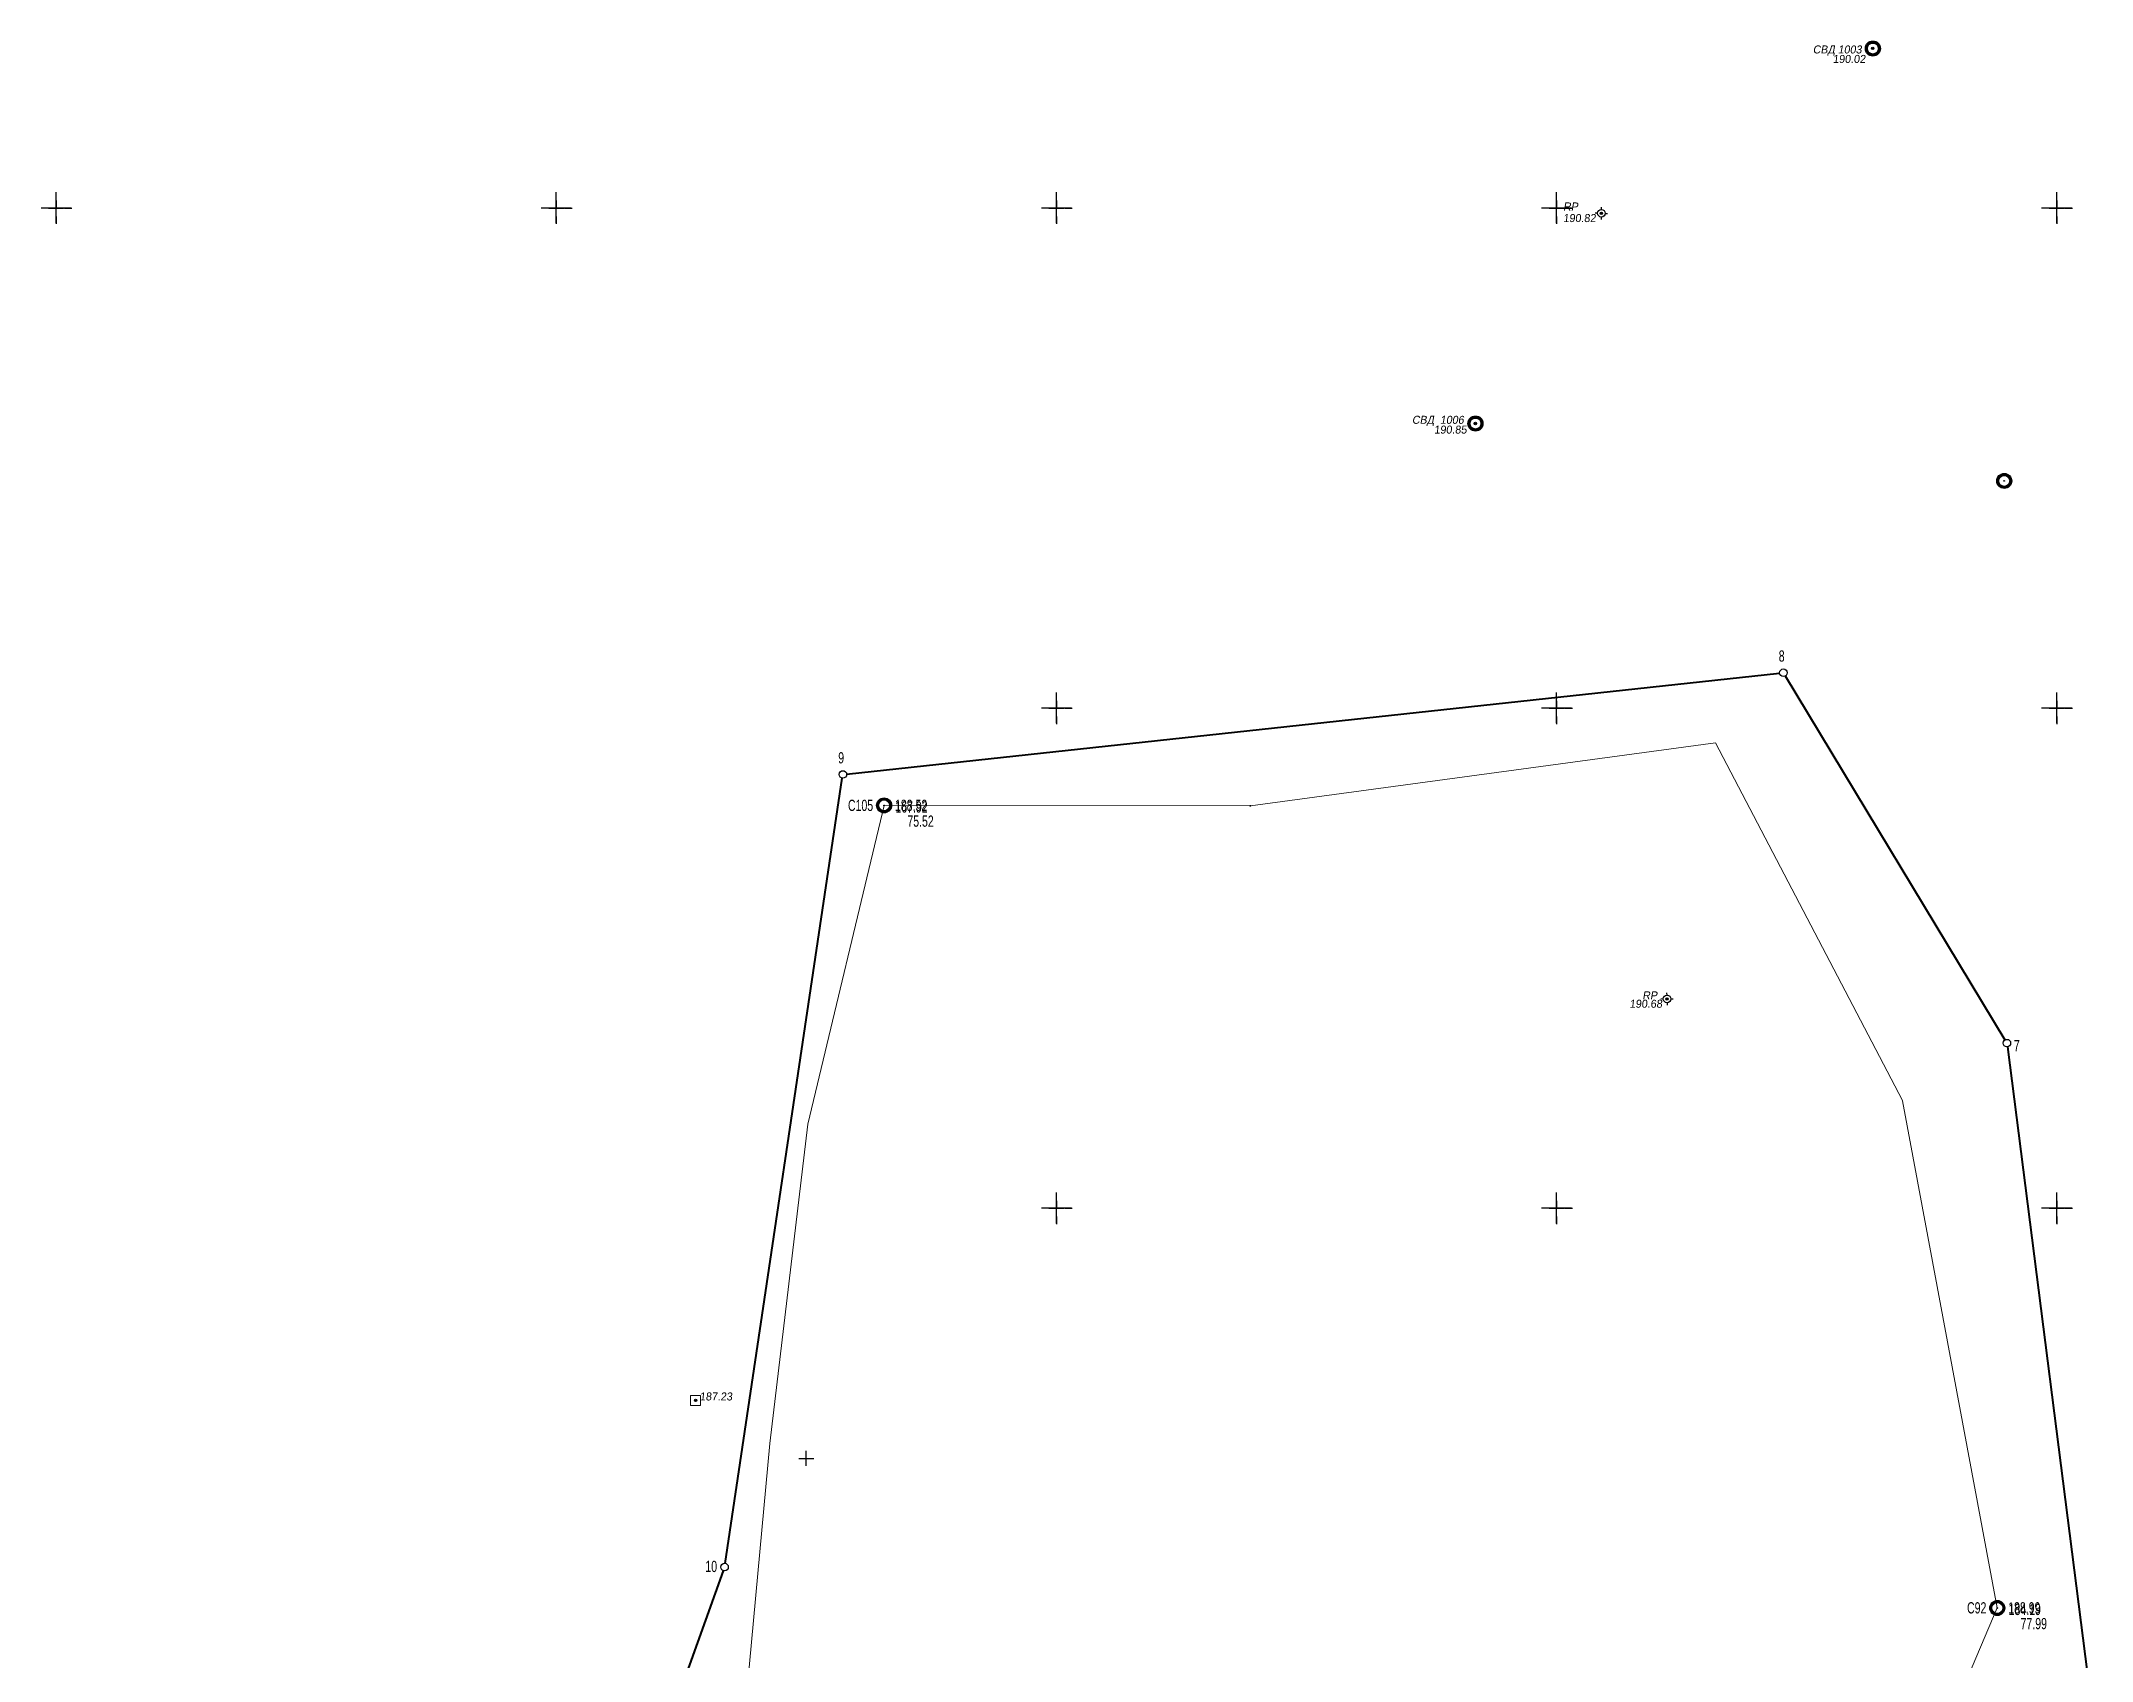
# Model space of a CAD drawing. Header units: millimetres. Extents: x 3233194 to 6468300, y 5635141 to 11269398.
# Drawn here: x 3233194 to 3234014, y 5635819 to 5636467 of the extents above; entities that cross this region are included whole.
import ezdxf
from ezdxf.enums import TextEntityAlignment as Align

# ---------------------------------------------------------------- set-up
doc = ezdxf.new("R2010")
doc.units = ezdxf.units.MM
doc.header["$LTSCALE"] = 2
doc.header["$PDMODE"] = 32
doc.header["$PDSIZE"] = 0.3
doc.linetypes.add('DASHED2', pattern=[9.524999999999999, 6.35, -3.175])
for name, color, linetype in [('POINT_OBJ', 7, 'Continuous'), ('ВЫСОТЫ', 7, 'Continuous'), ('Гірничий відвід', 7, 'Continuous'), ('ИМЕНА', 7, 'Continuous'), ('Контур запасів', 7, 'Continuous'), ('кресты', 7, 'Continuous'), ('нвскр.бровка', 7, 'Continuous'), ('ПИКЕТЫ', 7, 'Continuous'), ('ПРОМЫШЛЕННЫЕ', 7, 'Continuous'), ('ПУНКТЫ', 7, 'Continuous'), ('ТОКА_СТ', 1, 'Continuous')]:
    doc.layers.add(name, color=color, linetype=linetype)
doc.styles.add('grad', font='grad.shx')
doc.styles.add('universw', font='universw.shx', dxfattribs={"oblique": 10})
doc.styles.add('user', font='symeteo.shx', dxfattribs={"height": 2.5})

# ---------------------------------------------------------------- blocks, each defined once
blk = doc.blocks.new('piket')
at = {"layer": 'ПИКЕТЫ', "linetype": 'Continuous'}
h = blk.add_hatch(color=7, dxfattribs=at)
edge = h.paths.add_edge_path()
edge.add_arc((0, 0), 0.3, 0, 360)
at = {"layer": 'ПИКЕТЫ', "color": 7, "linetype": 'Continuous'}
blk.add_circle((0, 0), 0.3, dxfattribs=at)
at = {"layer": 'ВЫСОТЫ', "style": 'universw', "oblique": 6}
blk.add_attdef('H', (1.878690616227686, -0.2266669999808073), '', height=2, dxfattribs=at)
at = {"layer": 'ИМЕНА', "style": 'universw', "oblique": 10}
blk.add_attdef('NAME', text='', height=2, dxfattribs=at).set_placement((0, 2.372062510810792), align=Align.CENTER)
at = {"layer": 'ТОКА_СТ', "style": 'universw', "oblique": 6, "flags": 1}
blk.add_attdef('POINT', text='', height=2, dxfattribs=at).set_placement((0, -2.787347676232457), align=Align.CENTER)
blk = doc.blocks.new('89_1')
h = blk.add_hatch(color=256)
h.paths.add_polyline_path([(-1.5, 0, 1), (1.5, 0, 1)])
h.paths.add_polyline_path([(1.1, 0, -1), (-1.1, 0, -1)], flags=16)
h.paths.add_polyline_path([(0.06219509384926566, 0, -1), (-0.06219509384926566, 0, -1)], flags=0)
for radius in [1.5, 1.1, 0.06219509384926566]:
    blk.add_circle((0, 0), radius)
at = {"color": 7, "linetype": 'Continuous', "style": 'user', "flags": 8}
blk.add_attdef('ddddd', (2.533005898833453, -1.136397414355253), '', height=2.5, dxfattribs=at)
at = {"color": 7, "linetype": 'Continuous', "style": 'grad', "oblique": 10, "width": 0.7}
for tag, p in [('P37', (6.481768247015047, 0.1634773770626978)), ('P4', (6.45010695508315, -2.939076767124341))]:
    blk.add_attdef(tag, text='', height=2.5, dxfattribs=at).set_placement(p, align=Align.CENTER)
blk = doc.blocks.new('5_1')
at = {"linetype": 'Continuous'}
h = blk.add_hatch(color=7, dxfattribs=at)
edge = h.paths.add_edge_path()
edge.add_arc((0, 0), 0.0587597610191859, 0, 360)
at = {"color": 7, "linetype": 'Continuous'}
for p, q in [((-0.75, 0), (-1.25, 0)), ((0, 0.75), (0, 1.25)), ((0.75, 0), (1.25, 0)), ((0, -0.75), (0, -1.25))]:
    blk.add_line(p, q, dxfattribs=at)
for radius in [0.75, 0.0587597610191859]:
    blk.add_circle((0, 0), radius, dxfattribs=at)
at = {"color": 7, "linetype": 'Continuous', "style": 'grad', "oblique": 10, "width": 0.7}
blk.add_attdef('P37', text='', height=2.5, dxfattribs=at).set_placement((-2, 0), align=Align.MIDDLE_RIGHT)
at = {"color": 7, "linetype": 'Continuous', "style": 'user', "flags": 8}
blk.add_attdef('ddddd', text='', height=2.5, dxfattribs=at).set_placement((2, 0), align=Align.MIDDLE_LEFT)
at = {"color": 7, "linetype": 'Continuous', "style": 'grad', "oblique": 10, "width": 0.7}
blk.add_attdef('P4', (2, 0.7), '', height=2.5, dxfattribs=at)
blk.add_attdef('P69', text='', height=2.5, dxfattribs=at).set_placement((2, -0.7), align=Align.TOP_LEFT)
blk = doc.blocks.new('POINTINV')
at = {"layer": 'ПУНКТЫ', "color": 0, "linetype": 'Continuous'}
blk.add_point((0, 0), dxfattribs=at)
at = {"layer": 'ВЫСОТЫ', "color": 0, "style": 'grad', "width": 0.7}
blk.add_attdef('POINT_H', (1.6, -0.8), '', height=1.65, dxfattribs=at)
at = {"layer": 'ИМЕНА', "color": 0, "style": 'grad', "width": 0.7}
blk.add_attdef('POINT_NAM', text='', height=1.65, dxfattribs=at).set_placement((-1.6, -0.8), align=Align.RIGHT)

msp = doc.modelspace()

# ---------------------------------------------------------------- linework, layer by layer
at = {"layer": 'POINT_OBJ', "color": 7, "linetype": 'Continuous'}
for p in [(3233817.93, 5636397.93, 190.82), (3233677.57, 5636160.94), (3233844.2, 5636083.74, 190.68)]:
    msp.add_point(p, dxfattribs=at)
at = {"layer": 'Гірничий відвід', "color": 7, "linetype": 'Continuous', "lineweight": 40}
for points in [[(3233516.125845063, 5636173.669123271), (3233889.219154937, 5636214.051876728)], [(3233891.495270988, 5636212.923993001), (3233979.315729012, 5636067.359006999)], [(3233467.608500915, 5635858.006529357), (3233514.40592283, 5636172.016863926)], [(3233980.284941086, 5636064.57455519), (3234014.116058914, 5635799.787444809)], [(3233289.930716482, 5635360.716466695), (3233466.881930502, 5635855.085691392)]]:
    msp.add_lwpolyline(points, dxfattribs=at)
at = {"layer": 'Контур запасів', "color": 5, "lineweight": 15}
for points in [[(3233358.467378192, 5635271.450762753), (3233358.82819023, 5635380.033725357), (3233406.88317959, 5635492.016476116), (3233445.079300258, 5635643.62685739), (3233474.096214982, 5635783.183553406), (3233485.442681569, 5635905.91316383), (3233500.559733836, 5636033.67686909), (3233531.115459663, 5636161.136550733), (3233677.57, 5636160.94), (3233863.616122911, 5636186.104652562), (3233938.344098662, 5636043.123616498), (3233938.332887885, 5636042.999732531)], [(3233938.332887885, 5636042.999732531), (3233976.254037353, 5635840.160218571), (3233904.726878095, 5635671.584013218)]]:
    msp.add_lwpolyline(points, dxfattribs=at)
at = {"layer": 'кресты'}
for p, q in [((3233199.999982631, 5636400.31761435), (3233200.000898979, 5636406.325601421)), ((3233399.999982631, 5636400.31761435), (3233400.000898979, 5636406.325601421)), ((3233599.999982631, 5636400.31761435), (3233600.000898979, 5636406.325601421)), ((3233799.999982631, 5636400.31761435), (3233800.000898979, 5636406.325601421)), ((3233999.999982631, 5636400.31761435), (3234000.000898979, 5636406.325601421)), ((3233200, 5636400), (3233193.992012929, 5636400.000916348)), ((3233199.999083652, 5636393.992012929), (3233200, 5636400)), ((3233206.007987071, 5636399.999083652), (3233200, 5636400)), ((3233400, 5636400), (3233393.992012929, 5636400.000916348)), ((3233399.999083652, 5636393.992012929), (3233400, 5636400)), ((3233406.007987071, 5636399.999083652), (3233400, 5636400)), ((3233600, 5636400), (3233593.992012929, 5636400.000916348)), ((3233599.999083652, 5636393.992012929), (3233600, 5636400)), ((3233606.007987071, 5636399.999083652), (3233600, 5636400)), ((3233800, 5636400), (3233793.992012929, 5636400.000916348)), ((3233799.999083652, 5636393.992012929), (3233800, 5636400)), ((3233806.007987071, 5636399.999083652), (3233800, 5636400)), ((3234000, 5636400), (3233993.992012929, 5636400.000916348)), ((3233999.999083652, 5636393.992012929), (3234000, 5636400)), ((3234006.007987071, 5636399.999083652), (3234000, 5636400)), ((3233599.999982631, 5636200.31761435), (3233600.000898979, 5636206.325601421)), ((3233799.999982631, 5636200.31761435), (3233800.000898979, 5636206.325601421)), ((3233999.999982631, 5636200.31761435), (3234000.000898979, 5636206.325601421)), ((3233600, 5636200), (3233593.992012929, 5636200.000916348)), ((3233599.999083652, 5636193.992012929), (3233600, 5636200)), ((3233606.007987071, 5636199.999083652), (3233600, 5636200)), ((3233800, 5636200), (3233793.992012929, 5636200.000916348)), ((3233799.999083652, 5636193.992012929), (3233800, 5636200)), ((3233806.007987071, 5636199.999083652), (3233800, 5636200)), ((3234000, 5636200), (3233993.992012929, 5636200.000916348)), ((3233999.999083652, 5636193.992012929), (3234000, 5636200)), ((3234006.007987071, 5636199.999083652), (3234000, 5636200)), ((3233600, 5636000), (3233593.992012929, 5636000.000916348)), ((3233599.999083652, 5635993.992012929), (3233600, 5636000)), ((3233599.999982631, 5636000.31761435), (3233600.000898979, 5636006.325601421)), ((3233606.007987071, 5635999.999083652), (3233600, 5636000)), ((3233800, 5636000), (3233793.992012929, 5636000.000916348)), ((3233799.999083652, 5635993.992012929), (3233800, 5636000)), ((3233799.999982631, 5636000.31761435), (3233800.000898979, 5636006.325601421)), ((3233806.007987071, 5635999.999083652), (3233800, 5636000)), ((3234000, 5636000), (3233993.992012929, 5636000.000916348)), ((3233999.999083652, 5635993.992012929), (3234000, 5636000)), ((3233999.999982631, 5636000.31761435), (3234000.000898979, 5636006.325601421)), ((3234006.007987071, 5635999.999083652), (3234000, 5636000))]:
    msp.add_line(p, q, dxfattribs=at)
at = {"layer": 'кресты', "color": 7, "linetype": 'Continuous'}
for p, q in [((3233200, 5636397), (3233200, 5636403)), ((3233200, 5636397), (3233200, 5636403)), ((3233200, 5636403), (3233200, 5636400)), ((3233400, 5636397), (3233400, 5636403)), ((3233400, 5636397), (3233400, 5636403)), ((3233400, 5636403), (3233400, 5636400)), ((3233600, 5636397), (3233600, 5636403)), ((3233600, 5636397), (3233600, 5636403)), ((3233600, 5636403), (3233600, 5636400)), ((3233800, 5636397), (3233800, 5636403)), ((3233800, 5636397), (3233800, 5636403)), ((3233800, 5636403), (3233800, 5636400)), ((3234000, 5636397), (3234000, 5636403)), ((3234000, 5636403), (3234000, 5636400)), ((3233197, 5636400), (3233203, 5636400)), ((3233197, 5636400), (3233203, 5636400)), ((3233197, 5636400), (3233200, 5636400)), ((3233199.999101021, 5636396.674398579), (3233199.999101021, 5636393.674398579)), ((3233203.325601422, 5636399.999101021), (3233206.325601422, 5636399.999101021)), ((3233397, 5636400), (3233403, 5636400)), ((3233397, 5636400), (3233403, 5636400)), ((3233397, 5636400), (3233400, 5636400)), ((3233399.999101021, 5636396.674398579), (3233399.999101021, 5636393.674398579)), ((3233403.325601422, 5636399.999101021), (3233406.325601422, 5636399.999101021)), ((3233597, 5636400), (3233603, 5636400)), ((3233597, 5636400), (3233603, 5636400)), ((3233597, 5636400), (3233600, 5636400)), ((3233599.999101021, 5636396.674398579), (3233599.999101021, 5636393.674398579)), ((3233603.325601422, 5636399.999101021), (3233606.325601422, 5636399.999101021)), ((3233797, 5636400), (3233803, 5636400)), ((3233797, 5636400), (3233803, 5636400)), ((3233797, 5636400), (3233800, 5636400)), ((3233799.999101021, 5636396.674398579), (3233799.999101021, 5636393.674398579)), ((3233803.325601422, 5636399.999101021), (3233806.325601422, 5636399.999101021)), ((3233997, 5636400), (3234003, 5636400)), ((3233997, 5636400), (3234003, 5636400)), ((3233997, 5636400), (3234000, 5636400)), ((3233999.999101021, 5636396.674398579), (3233999.999101021, 5636393.674398579)), ((3234003.325601422, 5636399.999101021), (3234006.325601422, 5636399.999101021)), ((3233597, 5636200), (3233603, 5636200)), ((3233597, 5636200), (3233603, 5636200)), ((3233597, 5636200), (3233600, 5636200)), ((3233599.999101021, 5636196.674398579), (3233599.999101021, 5636193.674398579)), ((3233600, 5636197), (3233600, 5636203)), ((3233600, 5636197), (3233600, 5636203)), ((3233600, 5636203), (3233600, 5636200)), ((3233603.325601422, 5636199.999101021), (3233606.325601422, 5636199.999101021)), ((3233797, 5636200), (3233803, 5636200)), ((3233797, 5636200), (3233800, 5636200)), ((3233799.999101021, 5636196.674398579), (3233799.999101021, 5636193.674398579)), ((3233800, 5636197), (3233800, 5636203)), ((3233800, 5636203), (3233800, 5636200)), ((3233803.325601422, 5636199.999101021), (3233806.325601422, 5636199.999101021)), ((3233997, 5636200), (3234003, 5636200)), ((3233997, 5636200), (3234003, 5636200)), ((3233997, 5636200), (3234000, 5636200)), ((3233999.999101021, 5636196.674398579), (3233999.999101021, 5636193.674398579)), ((3234000, 5636197), (3234000, 5636203)), ((3234000, 5636197), (3234000, 5636203)), ((3234000, 5636203), (3234000, 5636200)), ((3234003.325601422, 5636199.999101021), (3234006.325601422, 5636199.999101021)), ((3233597, 5636000), (3233603, 5636000)), ((3233597, 5636000), (3233603, 5636000)), ((3233597, 5636000), (3233600, 5636000)), ((3233600, 5635997), (3233600, 5636003)), ((3233600, 5635997), (3233600, 5636003)), ((3233600, 5636003), (3233600, 5636000)), ((3233603.325601422, 5635999.999101021), (3233606.325601422, 5635999.999101021)), ((3233797, 5636000), (3233803, 5636000)), ((3233797, 5636000), (3233803, 5636000)), ((3233797, 5636000), (3233800, 5636000)), ((3233800, 5635997), (3233800, 5636003)), ((3233800, 5635997), (3233800, 5636003)), ((3233800, 5636003), (3233800, 5636000)), ((3233803.325601422, 5635999.999101021), (3233806.325601422, 5635999.999101021)), ((3233997, 5636000), (3234003, 5636000)), ((3233997, 5636000), (3234003, 5636000)), ((3233997, 5636000), (3234000, 5636000)), ((3234000, 5635997), (3234000, 5636003)), ((3234000, 5635997), (3234000, 5636003)), ((3234000, 5636003), (3234000, 5636000)), ((3234003.325601422, 5635999.999101021), (3234006.325601422, 5635999.999101021)), ((3233599.999101021, 5635996.674398579), (3233599.999101021, 5635993.674398579)), ((3233799.999101021, 5635996.674398579), (3233799.999101021, 5635993.674398579)), ((3233999.999101021, 5635996.674398579), (3233999.999101021, 5635993.674398579))]:
    msp.add_line(p, q, dxfattribs=at)
at = {"layer": 'кресты', "color": 5, "linetype": 'Continuous'}
for p, q in [((3233797, 5636200), (3233803, 5636200)), ((3233800, 5636197), (3233800, 5636203))]:
    msp.add_line(p, q, dxfattribs=at)
at = {"layer": 'кресты', "color": 7, "linetype": 'DASHED2', "lineweight": 20}
for p, q in [((3233453.754285069, 5635925.167746227, 187.23), (3233457.754285069, 5635925.167746228, 187.23)), ((3233457.754285069, 5635924.23548347, 187.23), (3233457.754285069, 5635925.167746227, 187.23)), ((3233457.754285069, 5635924.23548347, 187.23), (3233457.754285069, 5635921.167746227, 187.23))]:
    msp.add_line(p, q, dxfattribs=at)
at = {"layer": 'кресты', "linetype": 'Continuous'}
for p, q in [((3233500, 5635897), (3233500, 5635903)), ((3233497, 5635900), (3233503, 5635900))]:
    msp.add_line(p, q, dxfattribs=at)
at = {"layer": 'кресты', "color": 7, "linetype": 'DASHED2', "lineweight": 20, "elevation": 187.23}
msp.add_lwpolyline([(3233457.754285069, 5635921.167746227), (3233453.754285069, 5635921.167746227), (3233453.754285069, 5635925.167746227)], dxfattribs=at)
at = {"layer": 'кресты', "color": 7, "linetype": 'DASHED2', "lineweight": 20}
msp.add_point((3233455.754285069, 5635923.167746227, 187.23), dxfattribs=at)
at = {"layer": 'нвскр.бровка', "color": 7}
for centre in [(3233890.717, 5636214.214), (3233514.628, 5636173.507), (3233980.094, 5636066.069), (3233467.314, 5635856.529)]:
    msp.add_circle(centre, 1.506593438625289, dxfattribs=at)

# ---------------------------------------------------------------- block references
at = {"layer": 'ПИКЕТЫ', "color": 4}
ref = msp.add_blockref('piket', (3233926.47, 5636463.86, 190.02), dxfattribs=dict(at, xscale=1.6, yscale=1.6, zscale=1.6))
ref.add_attrib('H', '190.02', (3233910.491308677, 5636458.059641794, -114.012), dxfattribs={"layer": 'ВЫСОТЫ', "height": 3.200000000000001, "style": 'universw', "oblique": 6})
ref.add_attrib('NAME', 'СВД 1003', dxfattribs={"layer": 'ИМЕНА', "height": 3.200000000000001, "style": 'universw', "oblique": 10}).set_placement((3233912.227822698, 5636461.850620409, 190.02), align=Align.CENTER)
ref = msp.add_blockref('piket', (3233817.93, 5636397.93, 190.82), dxfattribs=dict(at, xscale=1.6, yscale=1.6, zscale=1.6))
ref.add_attrib('H', '190.82', (3233802.653771478, 5636394.417281754, -114.492), dxfattribs={"layer": 'ВЫСОТЫ', "height": 3.200000000000001, "style": 'universw', "oblique": 6})
ref.add_attrib('NAME', 'RP', dxfattribs={"layer": 'ИМЕНА', "height": 3.200000000000001, "style": 'universw', "oblique": 10}).set_placement((3233805.608038942, 5636399.047481172, 190.82), align=Align.CENTER)
ref = msp.add_blockref('piket', (3233767.58, 5636313.86, 190.85), dxfattribs=dict(at, xscale=1.6, yscale=1.6, zscale=1.6))
ref.add_attrib('H', '190.85', (3233751.043379109, 5636309.821916933, -114.51), dxfattribs={"layer": 'ВЫСОТЫ', "height": 3.200000000000001, "style": 'universw', "oblique": 6})
ref.add_attrib('NAME', 'СВД  1006', dxfattribs={"layer": 'ИМЕНА', "height": 3.200000000000001, "style": 'universw', "oblique": 10}).set_placement((3233752.540642042, 5636313.736211409, 190.85), align=Align.CENTER)
ref = msp.add_blockref('piket', (3233844.2, 5636083.74, 190.68), dxfattribs=dict(at, xscale=1.6, yscale=1.6, zscale=1.6))
ref.add_attrib('H', '190.68', (3233829.186611511, 5636080.214504292, -114.408), dxfattribs={"layer": 'ВЫСОТЫ', "height": 3.200000000000001, "style": 'universw', "oblique": 6})
ref.add_attrib('NAME', 'RP', dxfattribs={"layer": 'ИМЕНА', "height": 3.200000000000001, "style": 'universw', "oblique": 10}).set_placement((3233837.27027155, 5636083.54457094, 190.68), align=Align.CENTER)
ref = msp.add_blockref('piket', (3233455.76, 5635923.16, 187.23), dxfattribs=dict(at, xscale=1.6, yscale=1.6, zscale=1.6))
ref.add_attrib('H', '187.23', (3233457.359999999, 5635923.16, -112.338), dxfattribs={"layer": 'ВЫСОТЫ', "height": 3.200000000000001, "style": 'universw', "oblique": 6})
ref = msp.add_blockref('piket', (3233455.76, 5635923.16, 187.23), dxfattribs=dict(at, xscale=1.6, yscale=1.6, zscale=1.6))
ref.add_attrib('H', '187.23', (3233457.359999999, 5635923.16, -112.338), dxfattribs={"layer": 'ВЫСОТЫ', "height": 3.200000000000001, "style": 'universw', "oblique": 6})
at = {"layer": 'ПРОМЫШЛЕННЫЕ', "color": 7, "linetype": 'Continuous', "xscale": 2, "yscale": 2, "zscale": 2}
for p, rotation in [((3233926.487136109, 5636463.824849324), 359.9224657084385), ((3233767.598184408, 5636313.858870205), 359.9224657084385), ((3233979.018184408, 5636290.898870205, -190.85), 359.9224657084385), ((3233531.115459663, 5636161.136550733), 353.291126940981), ((3233976.254037353, 5635840.160218571), 353.291126940981)]:
    msp.add_blockref('89_1', p, dxfattribs=dict(at, rotation=rotation))
at = {"layer": 'ПУНКТЫ', "color": 7, "linetype": 'Continuous', "xscale": 2, "yscale": 2, "zscale": 2}
for p, rotation in [((3233817.93, 5636397.93), 358.5035583049532), ((3233844.2, 5636083.74), 0.7079295605870272)]:
    msp.add_blockref('5_1', p, dxfattribs=dict(at, rotation=rotation))
at = {"layer": 'ПУНКТЫ', "color": 7, "linetype": 'Continuous', "xscale": 2.727815320212315, "yscale": 2.727815320212315, "zscale": 2.727815320212315}
for p, values in [((3233531.096982669, 5636161.083195515), {'POINT_NAM': 'C105', 'POINT_H': '188.52'}), ((3233976.250022305, 5635840.157892413), {'POINT_NAM': 'C92', 'POINT_H': '188.99'})]:
    msp.add_blockref('POINTINV', p, dxfattribs=at).add_auto_attribs(values)

# ---------------------------------------------------------------- texts
at = {"layer": 'ВЫСОТЫ', "color": 0, "style": 'grad', "width": 0.7}
for tag, p in [('167.92', (3233535.644295476, 5636158.261430659)), ('184.19', (3233980.797335113, 5635837.336127557))]:
    msp.add_attdef(tag, p, '', height=4.500895278350319, dxfattribs=at)
at = {"layer": 'ИМЕНА', "color": 0, "style": 'grad', "width": 0.7}
for tag, p in [('8', (3233891.203394488, 5636218.638066617)), ('9', (3233515.114394487, 5636177.931066617)), ('75.52', (3233550.956612607, 5636152.597158073)), ('7', (3233985.212337921, 5636062.789893666)), ('10', (3233464.324692786, 5635854.536429928)), ('77.99', (3233996.109652244, 5635831.67185497))]:
    msp.add_attdef(tag, text='', height=4.500895278350319, dxfattribs=at).set_placement(p, align=Align.RIGHT)

doc.saveas('drawing.dxf')
